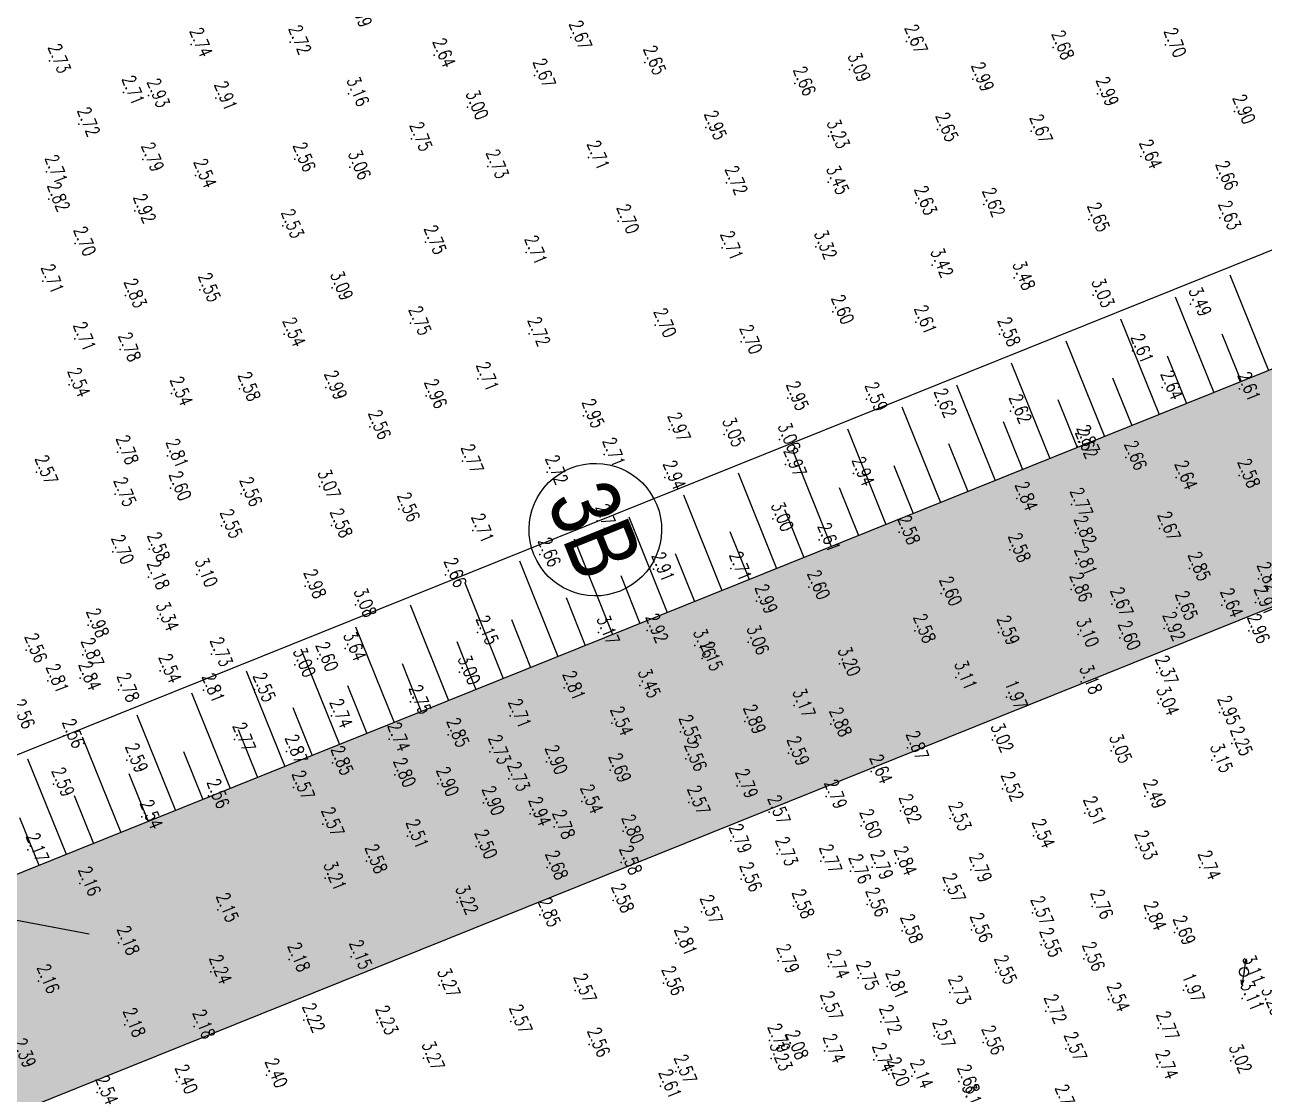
# Model space of a CAD drawing. Header units: millimetres. Extents: x 405522 to 410309, y 2303080 to 2310223.
# Drawn here: x 407136.6 to 407305, y 2306711.6 to 2306856.8 of the extents above; entities that cross this region are included whole.
import ezdxf
from ezdxf.enums import TextEntityAlignment as Align
from ezdxf.xclip import XClip

# ---------------------------------------------------------------- set-up
doc = ezdxf.new("R2010")
doc.units = ezdxf.units.MM
doc.header["$LTSCALE"] = 10
doc.header["$MEASUREMENT"] = 0
doc.header["$XCLIPFRAME"] = 0
doc.layers.get('0').update_dxf_attribs({"linetype": 'CONTINUOUS'})
for name, color, linetype in [('10', 3, 'CONTINUOUS'), ('caodo', 7, 'CONTINUOUS'), ('De', 5, 'CONTINUOUS'), ('DIM', 4, 'CONTINUOUS'), ('Hatch', 8, 'CONTINUOUS'), ('Line', 136, 'CONTINUOUS'), ('Other', 9, 'CONTINUOUS')]:
    doc.layers.add(name, color=color, linetype=linetype)
doc.styles.add('1', font='VHAVAN_2.TTF')
doc.styles.add('Dien', font='simplex.shx', dxfattribs={"width": 0.75})
doc.styles.add('txt', font='romans.shx', dxfattribs={"height": 0.2})
doc.dimstyles.new('D6.7', dxfattribs={"dimscale": 6.7, "dimtxt": 1.5, "dimasz": 2, "dimexe": 1.5, "dimexo": 0.5, "dimgap": 1, "dimtad": 1, "dimdec": 0, "dimdsep": 46, "dimtxsty": 'Dien', "dimcen": 1, "dimclrd": 256, "dimclre": 256, "dimclrt": 7, "dimaunit": 1, "dimadec": 3, "dimazin": 0, "dimtfac": 1, "dimtdec": 0, "dimtmove": 1, "dimatfit": 0, "dimfxl": 1, "dimtolj": 1, "dimtzin": 0, "dimlwe": -1, "dimarcsym": 0})

# ---------------------------------------------------------------- blocks, each defined once
blk = doc.blocks.new('kh_truc_thep')
at = {"color": 6}
blk.add_circle((0, -3), 3.000000000001425, dxfattribs=at)
at = {"color": 7, "style": '1', "width": 0.8}
blk.add_attdef('KH_TRUC', text='', height=3.000000000001425, dxfattribs=at).set_placement((0, -3), align=Align.MIDDLE)
blk = doc.blocks.new('20')
at = {"layer": 'caodo', "color": 8, "linetype": 'Continuous'}
for p in [(-448.3099999999977, -454.3599999998696, 0.4200000000000004), (-434.8899999999558, -454.0099999997765, 0.4000000000000004), (-396.7799999999697, -453.3799999998882, 0.3500000000000001), (-351.1999999999534, -453.9199999999255, 0.3500000000000001), (-316.0099999999511, -454.3999999999069, 0.3800000000000003), (-415.3099999999977, -455.7999999998137, 0.3200000000000003), (-331.25, -454.7299999999814, 0.3600000000000003), (-467.5499999999884, -456.5600000000559, 0.4100000000000001), (-386.6999999999534, -456.7999999998137, 0.3300000000000001), (-358.9199999999837, -457.75, 0.77), (-401.6999999999534, -458.5499999998137, 0.3500000000000001), (-342.1699999999837, -459.0400000000373, 0.6700000000000004), (-457.5199999999604, -460.8699999996461, 0.3900000000000001), (-426.9799999999814, -461.0400000000373, 0.8400000000000003), (-366.3499999999767, -459.6199999996461, 0.3400000000000003), (-325.2199999999721, -461.0400000000373, 0.6700000000000004), (-454.109999999986, -461.25, 0.6100000000000003), (-444.9599999999627, -461.6299999998882, 0.5900000000000003), (-410.7999999999884, -462.8500000000931, 0.6800000000000002), (-306.6499999999651, -463.4399999999441, 0.5800000000000001), (-463.5899999999674, -465.1499999999069, 0.4000000000000004), (-378.429999999993, -465.6199999996461, 0.6300000000000003), (-346.9799999999814, -465.8799999998882, 0.3300000000000001), (-334.2299999999814, -466.1299999998882, 0.3500000000000001), (-418.4199999999837, -467.1699999999255, 0.4300000000000002), (-361.7599999999511, -466.7999999998137, 0.9100000000000001), (-319.3299999999581, -469.5400000000373, 0.3200000000000003), (-454.8899999999558, -469.9399999999441, 0.4700000000000002), (-434.2699999999604, -469.929999999702, 0.2400000000000002), (-426.7699999999604, -471, 0.7400000000000002), (-408.0599999999977, -470.8899999996647, 0.4100000000000001), (-394.359999999986, -469.679999999702, 0.3900000000000001), (-467.9799999999814, -471.6199999996461, 0.3900000000000001), (-447.7599999999511, -472.1499999999069, 0.2200000000000002), (-308.9899999999907, -472.4399999999441, 0.3400000000000003), (-375.6199999999953, -473.1099999998696, 0.4000000000000004), (-361.8299999999581, -473.0600000000559, 1.13), (-467.6699999999837, -475.3500000000931, 0.5), (-349.8899999999558, -475.839999999851, 0.3100000000000001), (-340.6699999999837, -476.089999999851, 0.3000000000000003), (-455.9899999999907, -476.929999999702, 0.6000000000000001), (-308.609999999986, -477.8599999998696, 0.3100000000000001), (-435.8800000000047, -478.9899999997579, 0.2100000000000004), (-390.3299999999581, -478.339999999851, 0.3800000000000003), (-326.4099999999744, -478.1099999998696, 0.3300000000000001), (-464.0899999999674, -481.3699999996461, 0.3800000000000003), (-416.5, -481.179999999702, 0.4300000000000002), (-402.8299999999581, -482.5699999998324, 0.3900000000000001), (-376.2299999999814, -481.9699999997392, 0.3900000000000001), (-363.4899999999907, -481.839999999851, 1), (-347.679999999993, -484.2999999998137, 1.1), (-336.5499999999884, -486.0299999997951, 1.16), (-468.4899999999907, -486.4799999999814, 0.3900000000000001), (-447.1599999999744, -487.6499999999069, 0.2300000000000004), (-429.1999999999534, -487.4099999996834, 0.77), (-457.2399999999907, -488.429999999702, 0.5100000000000002), (-325.820000000007, -488.3899999996647, 0.7100000000000004), (-312.6199999999953, -489.589999999851, 1.17), (-361.1599999999744, -490.6399999996647, 0.2800000000000002), (-418.5599999999977, -492.1699999999255, 0.4300000000000002), (-385.289999999979, -492.4399999999441, 0.3800000000000003), (-349.9199999999837, -492.0299999997951, 0.29), (-464.1300000000047, -494.3100000000559, 0.3900000000000001), (-435.679999999993, -493.6999999997206, 0.2200000000000002), (-402.4199999999837, -493.6499999999069, 0.4000000000000004), (-373.6199999999953, -494.6999999997206, 0.3800000000000003), (-338.5599999999977, -493.6699999999255, 0.2600000000000002), (-457.9899999999907, -495.7399999997579, 0.4600000000000004), (-320.4899999999907, -495.9399999999441, 0.29), (-409.3999999999651, -499.75, 0.3900000000000001), (-464.8999999999651, -500.5400000000373, 0.2200000000000002), (-441.7599999999511, -501.1000000000931, 0.2600000000000002), (-430.0199999999604, -500.9099999996834, 0.6700000000000004), (-316.4400000000023, -500.929999999702, 0.3200000000000003), (-305.9699999999721, -501.1099999998696, 0.29), (-450.9899999999907, -501.75, 0.2200000000000002), (-416.429999999993, -502.0699999998324, 0.6400000000000001), (-367.2999999999884, -502.3699999996461, 0.6300000000000003), (-356.609999999986, -502.4899999997579, 0.27), (-395.0499999999884, -504.7599999997765, 0.6300000000000003), (-347.2299999999814, -503.339999999851, 0.3000000000000003), (-337.039999999979, -504.1399999996647, 0.3000000000000003), (-424.0599999999977, -506.2799999997951, 0.2400000000000002), (-383.3899999999558, -506.6099999998696, 0.6500000000000004), (-375.9599999999627, -507.2999999998137, 0.7300000000000004), (-368.4199999999837, -508, 0.7400000000000002), (-327.8399999999674, -508.2900000000373, 0.5500000000000003), (-458.320000000007, -509.7099999999627, 0.4600000000000004), (-392.2399999999907, -510.0299999997951, 0.3900000000000001), (-328.0199999999604, -508.8999999999069, 0.3000000000000003), (-451.5499999999884, -510.179999999702, 0.4900000000000002), (-411.4799999999814, -510.9199999999255, 0.4500000000000002), (-367.6300000000047, -511.3599999998696, 0.6500000000000004), (-321.3699999999953, -510.4499999997206, 0.3400000000000003), (-469.320000000007, -512.4199999999255, 0.25), (-400, -512.4099999996834, 0.4000000000000004), (-384.0199999999604, -513.1299999998882, 0.6200000000000001), (-358.3800000000047, -512.6199999996461, 0.6200000000000001), (-314.539999999979, -513.1499999999069, 0.3200000000000003), (-305.9799999999814, -512.8899999996647, 0.2600000000000002), (-451.1399999999558, -514.589999999851, 0.2800000000000002), (-430.9199999999837, -514.3500000000931, 0.7500000000000004), (-458.6399999999558, -515.4199999999255, 0.4300000000000002), (-441.5299999999697, -515.3799999998882, 0.2400000000000002), (-336.2099999999627, -516.0099999997765, 0.52), (-420.109999999986, -517.4599999999627, 0.2400000000000002), (-328.75, -516.8300000000745, 0.4500000000000002), (-444.1999999999534, -519.7299999999814, 0.2300000000000004), (-429.2599999999511, -519.6399999996647, 0.2600000000000002), (-393.1699999999837, -519.0400000000373, 0.4000000000000004), (-369.3399999999674, -518.7599999997765, 0.6800000000000002), (-316.8299999999581, -520.0800000000745, 0.3500000000000001), (-410.070000000007, -520.3300000000745, 0.3900000000000001), (-363.0299999999697, -521.589999999851, 0.29), (-352.1699999999837, -520.5800000000745, 0.2600000000000002), (-328.2199999999721, -520.6399999996647, 0.5), (-458.9499999999534, -523.2299999999814, 0.3800000000000003), (-454.0499999999884, -522.8699999996461, 0.2600000000000002), (-337.1499999999651, -522.9799999999814, 0.2600000000000002), (-400.9899999999907, -523.589999999851, 0.3400000000000003), (-328.1499999999651, -524.7999999998137, 0.4900000000000002), (-454.109999999986, -526.679999999702, -0.1399999999999997), (-447.5799999999581, -526.3300000000745, 0.7800000000000002), (-413.7699999999604, -526.3599999998696, 0.3400000000000003), (-385.5499999999884, -525.589999999851, 0.5900000000000003), (-375.039999999979, -525.5099999997765, 0.3900000000000001), (-312.7199999999721, -525.5200000000186, 0.5300000000000002), (-432.8299999999581, -527.8899999996647, 0.6600000000000001), (-364.4199999999837, -528.0200000000186, 0.2800000000000002), (-328.7999999999884, -528.339999999851, 0.54), (-303.359999999986, -526.9099999996834, 0.5), (-371.5499999999884, -529.9499999997206, 0.6700000000000004), (-346.4799999999814, -528.8799999998882, 0.2800000000000002), (-303.7599999999511, -530.1299999998882, 0.5900000000000003), (-426.0099999999511, -530.4399999999441, 0.7600000000000002), (-323.2699999999604, -530.3500000000931, 0.3500000000000001), (-314.4599999999627, -530.8500000000931, 0.3300000000000001), (-308.3399999999674, -530.4699999997392, 0.3200000000000003), (-462.3299999999581, -533.2099999999627, 0.6600000000000001), (-452.8699999999953, -532.3100000000559, 1.02), (-409.429999999993, -534.1899999999441, -0.1699999999999999), (-393.0299999999697, -534.179999999702, 0.8500000000000001), (-386.3800000000047, -533.9199999999255, 0.6000000000000001), (-350.0299999999697, -533.9499999997206, 0.2600000000000002), (-338.6699999999837, -534.1999999997206, 0.27), (-327.8800000000047, -534.4799999999814, 0.7800000000000002), (-322.2199999999721, -534.8999999999069, 0.2800000000000002), (-316.1699999999837, -533.6699999999255, 0.6000000000000001), (-304.679999999993, -533.9699999997392, 0.6400000000000001), (-470.7199999999721, -536.6000000000931, 0.2400000000000002), (-427.429999999993, -536.3799999998882, 1.32), (-379.9099999999744, -535.9699999997392, 0.8400000000000003), (-372.6599999999744, -535.5, 0.7400000000000002), (-463.0599999999977, -537.2199999997392, 0.5500000000000003), (-445.5599999999977, -537.1399999996647, 0.4100000000000001), (-434.25, -538.5699999998324, 0.6800000000000002), (-431.1900000000023, -537.7799999997951, 0.2800000000000002), (-378.9400000000023, -537.7299999999814, -0.1699999999999999), (-360.2599999999511, -538.429999999702, 0.8800000000000003), (-452.5299999999697, -539.3899999996647, 0.2200000000000002), (-411.8800000000047, -539.589999999851, 0.6800000000000002), (-344.4599999999627, -540.2999999998137, 0.79), (-317.1599999999744, -539.6099999998696, 0.05000000000000027), (-467.8099999999977, -540.7399999997579, 0.4900000000000002), (-463.4099999999744, -540.3999999999069, 0.52), (-458.1999999999534, -541.9599999999627, 0.4600000000000004), (-439.7099999999627, -541.9499999997206, 0.2300000000000004), (-397.6599999999744, -541.7099999999627, 0.4900000000000002), (-387.4099999999744, -541.3999999999069, 1.13), (-327.4400000000023, -540.8799999998882, 0.8600000000000003), (-446.6399999999558, -542.0299999997951, 0.4900000000000002), (-418.539999999979, -543.6099999998696, 0.4300000000000002), (-337.609999999986, -542.9599999999627, -0.3499999999999999), (-366.429999999993, -544.1000000000931, 0.8500000000000001), (-317, -543.7999999998137, 0.7200000000000002), (-308.6900000000023, -545.0699999998324, 0.6300000000000003), (-429.289999999979, -545.5, 0.4200000000000004), (-405.0199999999604, -545.5, 0.3900000000000001), (-391.179999999993, -546.5200000000186, 0.2200000000000002), (-373.1300000000047, -546.2799999997951, 0.5700000000000003), (-361.4400000000023, -546.6599999996834, 0.56), (-465.6199999999953, -548.2099999999627, 0.2400000000000002), (-442.4599999999627, -548.7099999999627, 0.4500000000000002), (-421.4400000000023, -548.6899999999441, 0.4200000000000004), (-413.4099999999744, -548.1000000000931, 0.5300000000000002), (-381.8800000000047, -547.679999999702, 0.2300000000000004), (-435.3699999999953, -550.3599999998696, 0.5500000000000003), (-407.7599999999511, -550.4099999996834, 0.4100000000000001), (-351.0299999999697, -549.8500000000931, 0.5500000000000003), (-339.5099999999511, -548.7900000000373, 0.7000000000000002), (-323.3999999999651, -550.2599999997765, 0.7300000000000004), (-307, -549.2599999997765, -0.06999999999999984), (-457.0499999999884, -551.5400000000373, 0.27), (-429.1399999999558, -551.8999999999069, 0.5300000000000002), (-400.0599999999977, -551.7700000000186, 0.5800000000000001), (-381.1399999999558, -551.3300000000745, 0.2400000000000002), (-367.2099999999627, -550.589999999851, 0.27), (-309.6999999999534, -551.5400000000373, 0.8300000000000001), (-420.6599999999744, -553.5099999997765, 0.4800000000000004), (-391.4199999999837, -552.8799999998882, 0.3700000000000001), (-355.9599999999627, -553.0699999998324, 0.3200000000000003), (-467.039999999979, -554.8100000000559, 0.27), (-434.429999999993, -555.2399999997579, 0.25), (-414.8099999999977, -554.7399999997579, 0.5800000000000001), (-405.1699999999837, -554.0600000000559, 0.4100000000000001), (-374.1900000000023, -555.0099999997765, 0.4700000000000002), (-338.1300000000047, -555.4099999996834, 0.2000000000000002), (-445.9799999999814, -556.3699999996461, 0.2400000000000002), (-395.25, -557.1199999996461, 0.2200000000000002), (-362.0999999999767, -556.4599999999627, 0.4700000000000002), (-318.7999999999884, -556.4199999999255, 0.1700000000000004), (-408.6199999999953, -557.339999999851, 0.5800000000000001), (-402.289999999979, -558.8199999998324, 0.6200000000000001), (-380.7199999999721, -557.2700000000186, 0.25), (-369.820000000007, -558.5699999998324, 0.25), (-352, -558.429999999702, 0.5), (-326.9499999999534, -558.7199999997392, 0.1900000000000004), (-455.0499999999884, -559.2199999997392, 0.2200000000000002), (-430.429999999993, -560.2099999999627, 0.25), (-357.3299999999581, -560.4599999999627, 0.2800000000000002), (-345.2399999999907, -559.4699999997392, 0.2100000000000004), (-418.9499999999534, -561.839999999851, 0.1900000000000004), (-399.039999999979, -560.5699999998324, 0.4600000000000004), (-389.6599999999744, -561.1899999999441, 0.4800000000000004), (-333.9099999999744, -561.7999999998137, 0.2200000000000002), (-470.5299999999697, -563.7199999997392, -0.1499999999999999), (-409.5999999999767, -563.2399999997579, 0.1800000000000002), (-375.0499999999884, -562.4899999997579, 0.4700000000000002), (-319.9699999999721, -563.3899999996647, 0.2100000000000004), (-424.5199999999604, -565.2399999997579, 0.2600000000000002), (-389.9400000000023, -565.4199999999255, 0.2600000000000002), (-368.7599999999511, -564.2399999997579, 0.4100000000000001), (-362.8099999999977, -565.2599999997765, 0.4500000000000002), (-352.6499999999651, -565.5, 0.52), (-399.9899999999907, -566.1000000000931, 0.3600000000000003), (-358.7999999999884, -566.6000000000931, 0.4400000000000004), (-355.8299999999581, -566.0600000000559, 0.4700000000000002), (-342.4400000000023, -566.4399999999441, 0.4700000000000002), (-311.359999999986, -566.1000000000931, 0.4200000000000004), (-463.4400000000023, -568.2700000000186, -0.1599999999999997), (-430.1199999999953, -567.5600000000559, 0.8900000000000001), (-373.6300000000047, -567.6899999999441, 0.2400000000000002), (-391.0299999999697, -570.5699999998324, 0.2600000000000002), (-346.039999999979, -569.179999999702, 0.25), (-444.7099999999627, -571.8500000000931, -0.1699999999999999), (-412.1900000000023, -570.7999999998137, 0.9000000000000004), (-379.0099999999511, -572.1299999998882, 0.25), (-366.5299999999697, -571.3500000000931, 0.2600000000000002), (-356.5199999999604, -571.1099999998696, 0.2400000000000002), (-334.0799999999581, -572.2799999997951, 0.25), (-325.9599999999627, -571.4099999996834, 0.4400000000000004), (-400.9899999999907, -572.5099999997765, 0.5300000000000002), (-318.7199999999721, -572.9799999999814, 0.52), (-351.7799999999697, -574.7199999997392, 0.2600000000000002), (-342.3399999999674, -574.5699999998324, 0.2400000000000002), (-314.7699999999604, -574.9399999999441, 0.3700000000000001), (-458.179999999993, -576.3199999998324, -0.1399999999999997), (-382.4899999999907, -576.3899999996647, 0.4900000000000002), (-332.8899999999558, -576.6000000000931, 0.2300000000000004), (-435, -578.589999999851, -0.1399999999999997), (-426.6199999999953, -578.25, -0.1699999999999999), (-368.5899999999674, -578.7999999998137, 0.4700000000000002), (-327.0899999999674, -578.4899999997579, 0.2400000000000002), (-445.6599999999744, -580.2700000000186, -0.07999999999999963), (-361.7799999999697, -579.5299999997951, 0.4200000000000004), (-339.0299999999697, -580.2999999998137, 0.2300000000000004), (-305.3399999999674, -580.2999999998137, 0.79), (-469.0599999999977, -581.5200000000186, -0.1599999999999997), (-414.6599999999744, -582.0600000000559, 0.9500000000000002), (-384.1999999999534, -581.7900000000373, 0.2400000000000002), (-357.7599999999511, -581.1000000000931, 0.4300000000000002), (-353.789999999979, -582.2799999997951, 0.4900000000000002), (-396.1599999999744, -582.7999999998137, 0.25), (-345.2799999999697, -583.0600000000559, 0.4100000000000001), (-323.7299999999814, -584.0299999997951, 0.2200000000000002), (-313.5499999999884, -582.7399999997579, -0.3499999999999999), (-305.5799999999581, -583.8799999998882, 0.79), (-362.679999999993, -585.1999999997206, 0.25), (-332.2699999999604, -585.6199999996461, 0.4000000000000004), (-302.75, -584.5600000000559, 0.9100000000000001), (-457.359999999986, -587.4599999999627, -0.1399999999999997), (-433.0099999999511, -586.8199999998324, -0.09999999999999964), (-423.070000000007, -587.1499999999069, -0.08999999999999986), (-404.8999999999651, -587.0099999997765, 0.25), (-354.6599999999744, -587.0600000000559, 0.4000000000000004), (-447.9099999999744, -587.6899999999441, -0.1399999999999997), (-347.4199999999837, -588.9799999999814, 0.25), (-317.0099999999511, -587.929999999702, 0.4500000000000002), (-394.289999999979, -590.1399999996647, 0.2400000000000002), (-369.7999999999884, -589.589999999851, 0.4700000000000002), (-367.3499999999767, -590.5099999997765, -0.2399999999999998), (-340.75, -589.8500000000931, 0.2400000000000002), (-329.5599999999977, -590.7199999997392, 0.25), (-416.7799999999697, -591.9899999997579, 0.9500000000000002), (-369.539999999979, -592.0499999998137, 0.9100000000000001), (-362.320000000007, -590.9799999999814, 0.4200000000000004), (-355.6199999999953, -592.2299999999814, 0.4200000000000004), (-307.1399999999558, -592.3599999998696, 0.7000000000000002), (-382.5199999999604, -593.7900000000373, 0.25), (-353.5799999999581, -594.1599999996834, -0.1199999999999997), (-317.1399999999558, -593.1599999996834, 0.4200000000000004), (-450.2999999999884, -595.1499999999069, 0.08000000000000007), (-438.0899999999674, -594.3100000000559, 0.08000000000000007), (-384.5999999999767, -595.7900000000373, 0.29), (-350.4400000000023, -594.4199999999255, -0.1799999999999997), (-344.0499999999884, -595.1699999999255, 0.3600000000000003), (-461.0999999999767, -596.6499999999069, 0.2200000000000002)]:
    blk.add_point(p, dxfattribs=at)
at = {"layer": 'caodo', "color": 8, "linetype": 'Continuous', "style": 'txt', "width": 0.75}
for s, p in [('2.99', (-426.1199999999953, -450.3199999998324, 0.6700000000000004)), ('2.74', (-447.8099999999977, -454.3599999998696, 0.4200000000000004)), ('2.72', (-434.3899999999558, -454.0099999997765, 0.4000000000000004)), ('2.67', (-396.2799999999697, -453.3799999998882, 0.3500000000000001)), ('2.67', (-350.6999999999534, -453.9199999999255, 0.3500000000000001)), ('2.68', (-330.75, -454.7299999999814, 0.3600000000000003)), ('2.70', (-315.5099999999511, -454.3999999999069, 0.3800000000000003)), ('2.73', (-467.0499999999884, -456.5600000000559, 0.4100000000000001)), ('2.64', (-414.8099999999977, -455.7999999998137, 0.3200000000000003)), ('2.65', (-386.1999999999534, -456.7999999998137, 0.3300000000000001)), ('3.09', (-358.4199999999837, -457.75, 0.77)), ('2.67', (-401.1999999999534, -458.5499999998137, 0.3500000000000001)), ('2.66', (-365.8499999999767, -459.6199999996461, 0.3400000000000003)), ('2.99', (-341.6699999999837, -459.0400000000373, 0.6700000000000004)), ('2.71', (-457.0199999999604, -460.8699999996461, 0.3900000000000001)), ('2.93', (-453.609999999986, -461.25, 0.6100000000000003)), ('2.91', (-444.4599999999627, -461.6299999998882, 0.5900000000000003)), ('3.16', (-426.4799999999814, -461.0400000000373, 0.8400000000000003)), ('2.99', (-324.7199999999721, -461.0400000000373, 0.6700000000000004)), ('3.00', (-410.2999999999884, -462.8500000000931, 0.6800000000000002)), ('2.90', (-306.1499999999651, -463.4399999999441, 0.5800000000000001)), ('2.72', (-463.0899999999674, -465.1499999999069, 0.4000000000000004)), ('2.95', (-377.929999999993, -465.6199999996461, 0.6300000000000003)), ('3.23', (-361.2599999999511, -466.7999999998137, 0.9100000000000001)), ('2.65', (-346.4799999999814, -465.8799999998882, 0.3300000000000001)), ('2.67', (-333.7299999999814, -466.1299999998882, 0.3500000000000001)), ('2.75', (-417.9199999999837, -467.1699999999255, 0.4300000000000002)), ('2.79', (-454.3899999999558, -469.9399999999441, 0.4700000000000002)), ('2.56', (-433.7699999999604, -469.929999999702, 0.2400000000000002)), ('2.71', (-393.859999999986, -469.679999999702, 0.3900000000000001)), ('2.64', (-318.8299999999581, -469.5400000000373, 0.3200000000000003)), ('2.71', (-467.4799999999814, -471.6199999996461, 0.3900000000000001)), ('3.06', (-426.2689999999711, -471, 0.7400000000000002)), ('2.73', (-407.5599999999977, -470.8899999996647, 0.4100000000000001)), ('2.54', (-447.2599999999511, -472.1499999999069, 0.2200000000000002)), ('2.72', (-375.1199999999953, -473.1099999998696, 0.4000000000000004)), ('3.45', (-361.3299999999581, -473.0600000000559, 1.13)), ('2.66', (-308.4899999999907, -472.4399999999441, 0.3400000000000003)), ('2.82', (-467.1699999999837, -475.3500000000931, 0.5)), ('2.63', (-349.3889999999665, -475.839999999851, 0.3100000000000001)), ('2.62', (-340.1699999999837, -476.089999999851, 0.3000000000000003)), ('2.92', (-455.4899999999907, -476.929999999702, 0.6000000000000001)), ('2.70', (-389.8299999999581, -478.339999999851, 0.3800000000000003)), ('2.65', (-325.9099999999744, -478.1099999998696, 0.3300000000000001)), ('2.63', (-308.1089999999967, -477.8599999998696, 0.3100000000000001)), ('2.53', (-435.3800000000047, -478.9899999997579, 0.2100000000000004)), ('2.70', (-463.5899999999674, -481.3699999996461, 0.3800000000000003)), ('2.75', (-416, -481.179999999702, 0.4300000000000002)), ('3.32', (-362.9899999999907, -481.839999999851, 1)), ('2.71', (-402.3299999999581, -482.5699999998324, 0.3900000000000001)), ('2.71', (-375.7299999999814, -481.9699999997392, 0.3900000000000001)), ('3.42', (-347.179999999993, -484.2999999998137, 1.1)), ('2.71', (-467.9899999999907, -486.4799999999814, 0.3900000000000001)), ('3.48', (-336.0499999999884, -486.0299999997951, 1.16)), ('2.83', (-456.7399999999907, -488.429999999702, 0.5100000000000002)), ('2.55', (-446.6599999999744, -487.6499999999069, 0.2300000000000004)), ('3.09', (-428.6999999999534, -487.4099999996834, 0.77)), ('3.03', (-325.320000000007, -488.3899999996647, 0.7100000000000004)), ('3.49', (-312.1199999999953, -489.589999999851, 1.17)), ('2.60', (-360.6599999999744, -490.6399999996647, 0.2800000000000002)), ('2.61', (-349.4199999999837, -492.0299999997951, 0.29)), ('2.54', (-435.179999999993, -493.6999999997206, 0.2200000000000002)), ('2.75', (-418.0599999999977, -492.1699999999255, 0.4300000000000002)), ('2.72', (-401.9199999999837, -493.6499999999069, 0.4000000000000004)), ('2.70', (-384.789999999979, -492.4399999999441, 0.3800000000000003)), ('2.58', (-338.0599999999977, -493.6699999999255, 0.2600000000000002)), ('2.71', (-463.6300000000047, -494.3100000000559, 0.3900000000000001)), ('2.70', (-373.1199999999953, -494.6999999997206, 0.3800000000000003)), ('2.78', (-457.4899999999907, -495.7399999997579, 0.4600000000000004)), ('2.61', (-319.9899999999907, -495.9399999999441, 0.29)), ('2.71', (-408.8999999999651, -499.75, 0.3900000000000001)), ('2.54', (-464.3999999999651, -500.5400000000373, 0.2200000000000002)), ('2.54', (-450.4899999999907, -501.75, 0.2200000000000002)), ('2.58', (-441.2599999999511, -501.1000000000931, 0.2600000000000002)), ('2.99', (-429.5199999999604, -500.9099999996834, 0.6700000000000004)), ('2.96', (-415.929999999993, -502.0699999998324, 0.6400000000000001)), ('2.64', (-315.9400000000023, -500.929999999702, 0.3200000000000003)), ('2.61', (-305.4699999999721, -501.1099999998696, 0.29)), ('2.95', (-366.7999999999884, -502.3699999996461, 0.6300000000000003)), ('2.59', (-356.109999999986, -502.4899999997579, 0.27)), ('2.62', (-346.7299999999814, -503.339999999851, 0.3000000000000003)), ('2.95', (-394.5499999999884, -504.7599999997765, 0.6300000000000003)), ('2.62', (-336.539999999979, -504.1399999996647, 0.3000000000000003)), ('2.56', (-423.5599999999977, -506.2799999997951, 0.2400000000000002)), ('2.97', (-382.8899999999558, -506.6099999998696, 0.6500000000000004)), ('3.05', (-375.4599999999627, -507.2999999998137, 0.7300000000000004)), ('3.06', (-367.9189999999944, -508, 0.7400000000000002)), ('2.87', (-327.3399999999674, -508.2900000000373, 0.5500000000000003)), ('2.78', (-457.820000000007, -509.7099999999627, 0.4600000000000004)), ('2.81', (-451.0499999999884, -510.179999999702, 0.4900000000000002)), ('2.71', (-391.7399999999907, -510.0299999997951, 0.3900000000000001)), ('2.62', (-327.5199999999604, -508.8999999999069, 0.3000000000000003)), ('2.66', (-320.8699999999953, -510.4499999997206, 0.3400000000000003)), ('2.77', (-410.9799999999814, -510.9199999999255, 0.4500000000000002)), ('2.97', (-367.1300000000047, -511.3599999998696, 0.6500000000000004)), ('2.57', (-468.820000000007, -512.4199999999255, 0.25)), ('2.72', (-399.5, -512.4099999996834, 0.4000000000000004)), ('2.94', (-383.5199999999604, -513.1299999998882, 0.6200000000000001)), ('2.94', (-357.8800000000047, -512.6199999996461, 0.6200000000000001)), ('2.64', (-314.039999999979, -513.1499999999069, 0.3200000000000003)), ('2.58', (-305.4799999999814, -512.8899999996647, 0.2600000000000002)), ('2.75', (-458.1399999999558, -515.4199999999255, 0.4300000000000002)), ('2.60', (-450.6399999999558, -514.589999999851, 0.2800000000000002)), ('2.56', (-441.0299999999697, -515.3799999998882, 0.2400000000000002)), ('3.07', (-430.4199999999837, -514.3500000000931, 0.7500000000000004)), ('2.84', (-335.7099999999627, -516.0099999997765, 0.52)), ('2.77', (-328.25, -516.8300000000745, 0.4500000000000002)), ('2.56', (-419.609999999986, -517.4599999999627, 0.2400000000000002)), ('3.00', (-368.8399999999674, -518.7599999997765, 0.6800000000000002)), ('2.55', (-443.6999999999534, -519.7299999999814, 0.2300000000000004)), ('2.58', (-428.7599999999511, -519.6399999996647, 0.2600000000000002)), ('2.71', (-409.570000000007, -520.3300000000745, 0.3900000000000001)), ('2.72', (-392.6699999999837, -519.0400000000373, 0.4000000000000004)), ('2.58', (-351.6699999999837, -520.5800000000745, 0.2600000000000002)), ('2.82', (-327.7199999999721, -520.6399999996647, 0.5)), ('2.67', (-316.3299999999581, -520.0800000000745, 0.3500000000000001)), ('2.61', (-362.5299999999697, -521.589999999851, 0.29)), ('2.70', (-458.4499999999534, -523.2299999999814, 0.3800000000000003)), ('2.58', (-453.5499999999884, -522.8699999996461, 0.2600000000000002)), ('2.66', (-400.4899999999907, -523.589999999851, 0.3400000000000003)), ('2.58', (-336.6499999999651, -522.9799999999814, 0.2600000000000002)), ('2.91', (-385.0499999999884, -525.589999999851, 0.5900000000000003)), ('2.71', (-374.539999999979, -525.5099999997765, 0.3900000000000001)), ('2.81', (-327.6499999999651, -524.7999999998137, 0.4900000000000002)), ('2.85', (-312.2199999999721, -525.5200000000186, 0.5300000000000002)), ('2.18', (-453.609999999986, -526.679999999702, -0.1399999999999997)), ('3.10', (-447.0799999999581, -526.3300000000745, 0.7800000000000002)), ('2.66', (-413.2699999999604, -526.3599999998696, 0.3400000000000003)), ('2.82', (-302.859999999986, -526.9099999996834, 0.5)), ('2.98', (-432.3299999999581, -527.8899999996647, 0.6600000000000001)), ('2.60', (-363.9199999999837, -528.0200000000186, 0.2800000000000002)), ('2.60', (-345.9799999999814, -528.8799999998882, 0.2800000000000002)), ('2.86', (-328.2999999999884, -528.339999999851, 0.54)), ('3.08', (-425.5099999999511, -530.4399999999441, 0.7600000000000002)), ('2.99', (-371.0499999999884, -529.9499999997206, 0.6700000000000004)), ('2.67', (-322.7699999999604, -530.3500000000931, 0.3500000000000001)), ('2.64', (-307.8399999999674, -530.4699999997392, 0.3200000000000003)), ('2.91', (-303.2599999999511, -530.1299999998882, 0.5900000000000003)), ('3.34', (-452.3699999999953, -532.3100000000559, 1.02)), ('2.65', (-313.9599999999627, -530.8500000000931, 0.3300000000000001)), ('2.98', (-461.8299999999581, -533.2099999999627, 0.6600000000000001)), ('3.17', (-392.5299999999697, -534.179999999702, 0.8500000000000001)), ('2.92', (-385.8800000000047, -533.9199999999255, 0.6000000000000001)), ('2.58', (-349.5299999999697, -533.9499999997206, 0.2600000000000002)), ('2.92', (-315.6699999999837, -533.6699999999255, 0.6000000000000001)), ('2.96', (-304.179999999993, -533.9699999997392, 0.6400000000000001)), ('2.15', (-408.929999999993, -534.1899999999441, -0.1699999999999999)), ('3.06', (-372.1589999999851, -535.5, 0.7400000000000002)), ('2.59', (-338.1699999999837, -534.1999999997206, 0.27)), ('3.10', (-327.3800000000047, -534.4799999999814, 0.7800000000000002)), ('2.60', (-321.7199999999721, -534.8999999999069, 0.2800000000000002)), ('2.56', (-470.2199999999721, -536.6000000000931, 0.2400000000000002)), ('2.87', (-462.5599999999977, -537.2199999997392, 0.5500000000000003)), ('2.73', (-445.0599999999977, -537.1399999996647, 0.4100000000000001)), ('3.64', (-426.9290000000037, -536.3799999998882, 1.32)), ('3.16', (-379.4099999999744, -535.9699999997392, 0.8400000000000003)), ('3.00', (-433.75, -538.5699999998324, 0.6800000000000002)), ('2.60', (-430.6900000000023, -537.7799999997951, 0.2800000000000002)), ('2.15', (-378.4400000000023, -537.7299999999814, -0.1699999999999999)), ('3.20', (-359.7599999999511, -538.429999999702, 0.8800000000000003)), ('2.81', (-467.3099999999977, -540.7399999997579, 0.4900000000000002)), ('2.84', (-462.9099999999744, -540.3999999999069, 0.52)), ('2.54', (-452.0299999999697, -539.3899999996647, 0.2200000000000002)), ('3.00', (-411.3800000000047, -539.589999999851, 0.6800000000000002)), ('3.11', (-343.9599999999627, -540.2999999998137, 0.79)), ('3.18', (-326.9400000000023, -540.8799999998882, 0.8600000000000003)), ('2.37', (-316.6599999999744, -539.6099999998696, 0.05000000000000027)), ('2.78', (-457.6999999999534, -541.9599999999627, 0.4600000000000004)), ('2.81', (-446.1399999999558, -542.0299999997951, 0.4900000000000002)), ('2.55', (-439.2099999999627, -541.9499999997206, 0.2300000000000004)), ('2.81', (-397.1599999999744, -541.7099999999627, 0.4900000000000002)), ('3.45', (-386.9099999999744, -541.3999999999069, 1.13)), ('2.75', (-418.039999999979, -543.6099999998696, 0.4300000000000002)), ('3.17', (-365.929999999993, -544.1000000000931, 0.8500000000000001)), ('1.97', (-337.109999999986, -542.9599999999627, -0.3499999999999999)), ('3.04', (-316.5, -543.7999999998137, 0.7200000000000002)), ('2.56', (-471.9099999999744, -545.5499999998137, 0.2400000000000002)), ('2.74', (-428.789999999979, -545.5, 0.4200000000000004)), ('2.71', (-404.5199999999604, -545.5, 0.3900000000000001)), ('2.95', (-308.1900000000023, -545.0699999998324, 0.6300000000000003)), ('2.54', (-390.679999999993, -546.5200000000186, 0.2200000000000002)), ('2.89', (-372.6300000000047, -546.2799999997951, 0.5700000000000003)), ('2.88', (-360.9400000000023, -546.6599999996834, 0.56)), ('2.56', (-465.1199999999953, -548.2099999999627, 0.2400000000000002)), ('2.77', (-441.9599999999627, -548.7099999999627, 0.4500000000000002)), ('2.74', (-420.9400000000023, -548.6899999999441, 0.4200000000000004)), ('2.85', (-412.9099999999744, -548.1000000000931, 0.5300000000000002)), ('2.55', (-381.3800000000047, -547.679999999702, 0.2300000000000004)), ('3.02', (-339.0099999999511, -548.7900000000373, 0.7000000000000002)), ('2.25', (-306.5, -549.2599999997765, -0.06999999999999984)), ('2.87', (-434.8699999999953, -550.3599999998696, 0.5500000000000003)), ('2.73', (-407.2599999999511, -550.4099999996834, 0.4100000000000001)), ('2.59', (-366.7099999999627, -550.589999999851, 0.27)), ('2.87', (-350.5299999999697, -549.8500000000931, 0.5500000000000003)), ('3.05', (-322.8999999999651, -550.2599999997765, 0.7300000000000004)), ('2.59', (-456.5499999999884, -551.5400000000373, 0.27)), ('2.85', (-428.6399999999558, -551.8999999999069, 0.5300000000000002)), ('2.90', (-399.5599999999977, -551.7700000000186, 0.5800000000000001)), ('2.56', (-380.6399999999558, -551.3300000000745, 0.2400000000000002)), ('3.15', (-309.1999999999534, -551.5400000000373, 0.8300000000000001)), ('2.80', (-420.1599999999744, -553.5099999997765, 0.4800000000000004)), ('2.73', (-404.6699999999837, -554.0600000000559, 0.4100000000000001)), ('2.69', (-390.9199999999837, -552.8799999998882, 0.3700000000000001)), ('2.64', (-355.4599999999627, -553.0699999998324, 0.3200000000000003)), ('2.59', (-466.539999999979, -554.8100000000559, 0.27)), ('2.57', (-433.929999999993, -555.2399999997579, 0.25)), ('2.90', (-414.3099999999977, -554.7399999997579, 0.5800000000000001)), ('2.79', (-373.6900000000023, -555.0099999997765, 0.4700000000000002)), ('2.52', (-337.6300000000047, -555.4099999996834, 0.2000000000000002)), ('2.56', (-445.4799999999814, -556.3699999996461, 0.2400000000000002)), ('2.90', (-408.1199999999953, -557.339999999851, 0.5800000000000001)), ('2.54', (-394.75, -557.1199999996461, 0.2200000000000002)), ('2.57', (-380.2199999999721, -557.2700000000186, 0.25)), ('2.79', (-361.5999999999767, -556.4599999999627, 0.4700000000000002)), ('2.49', (-318.2999999999884, -556.4199999999255, 0.1700000000000004)), ('2.54', (-454.5499999999884, -559.2199999997392, 0.2200000000000002)), ('2.94', (-401.789999999979, -558.8199999998324, 0.6200000000000001)), ('2.57', (-369.320000000007, -558.5699999998324, 0.25)), ('2.82', (-351.5, -558.429999999702, 0.5)), ('2.51', (-326.4499999999534, -558.7199999997392, 0.1900000000000004)), ('2.57', (-429.929999999993, -560.2099999999627, 0.25)), ('2.78', (-398.539999999979, -560.5699999998324, 0.4600000000000004)), ('2.60', (-356.8299999999581, -560.4599999999627, 0.2800000000000002)), ('2.53', (-344.7399999999907, -559.4699999997392, 0.2100000000000004)), ('2.51', (-418.4499999999534, -561.839999999851, 0.1900000000000004)), ('2.80', (-389.1599999999744, -561.1899999999441, 0.4800000000000004)), ('2.79', (-374.5499999999884, -562.4899999997579, 0.4700000000000002)), ('2.54', (-333.4099999999744, -561.7999999998137, 0.2200000000000002)), ('2.17', (-470.0299999999697, -563.7199999997392, -0.1499999999999999)), ('2.50', (-409.0999999999767, -563.2399999997579, 0.1800000000000002)), ('2.73', (-368.2599999999511, -564.2399999997579, 0.4100000000000001)), ('2.53', (-319.4699999999721, -563.3899999996647, 0.2100000000000004)), ('2.58', (-424.0199999999604, -565.2399999997579, 0.2600000000000002)), ('2.68', (-399.4899999999907, -566.1000000000931, 0.3600000000000003)), ('2.58', (-389.4400000000023, -565.4199999999255, 0.2600000000000002)), ('2.77', (-362.3099999999977, -565.2599999997765, 0.4500000000000002)), ('2.79', (-355.3299999999581, -566.0600000000559, 0.4700000000000002)), ('2.84', (-352.1499999999651, -565.5, 0.52)), ('2.74', (-310.859999999986, -566.1000000000931, 0.4200000000000004)), ('3.21', (-429.6199999999953, -567.5600000000559, 0.8900000000000001)), ('2.56', (-373.1300000000047, -567.6899999999441, 0.2400000000000002)), ('2.76', (-358.2999999999884, -566.6000000000931, 0.4400000000000004)), ('2.79', (-341.9400000000023, -566.4399999999441, 0.4700000000000002)), ('2.16', (-462.9400000000023, -568.2700000000186, -0.1599999999999997)), ('2.57', (-345.539999999979, -569.179999999702, 0.25)), ('3.22', (-411.6900000000023, -570.7999999998137, 0.9000000000000004)), ('2.58', (-390.5299999999697, -570.5699999998324, 0.2600000000000002)), ('2.56', (-356.0199999999604, -571.1099999998696, 0.2400000000000002)), ('2.15', (-444.2099999999627, -571.8500000000931, -0.1699999999999999)), ('2.85', (-400.4899999999907, -572.5099999997765, 0.5300000000000002)), ('2.57', (-378.5099999999511, -572.1299999998882, 0.25)), ('2.58', (-366.0299999999697, -571.3500000000931, 0.2600000000000002)), ('2.57', (-333.5799999999581, -572.2799999997951, 0.25)), ('2.76', (-325.4599999999627, -571.4099999996834, 0.4400000000000004)), ('2.84', (-318.2199999999721, -572.9799999999814, 0.52)), ('2.58', (-351.2799999999697, -574.7199999997392, 0.2600000000000002)), ('2.56', (-341.8399999999674, -574.5699999998324, 0.2400000000000002)), ('2.69', (-314.2699999999604, -574.9399999999441, 0.3700000000000001)), ('2.18', (-457.679999999993, -576.3199999998324, -0.1399999999999997)), ('2.81', (-381.9899999999907, -576.3899999996647, 0.4900000000000002)), ('2.55', (-332.3899999999558, -576.6000000000931, 0.2300000000000004)), ('2.18', (-434.5, -578.589999999851, -0.1399999999999997)), ('2.15', (-426.1199999999953, -578.25, -0.1699999999999999)), ('2.79', (-368.0899999999674, -578.7999999998137, 0.4700000000000002)), ('2.74', (-361.2799999999697, -579.5299999997951, 0.4200000000000004)), ('2.56', (-326.5899999999674, -578.4899999997579, 0.2400000000000002)), ('2.24', (-445.1599999999744, -580.2700000000186, -0.07999999999999963)), ('2.75', (-357.2599999999511, -581.1000000000931, 0.4300000000000002)), ('2.55', (-338.5299999999697, -580.2999999998137, 0.2300000000000004)), ('3.11', (-304.8399999999674, -580.2999999998137, 0.79)), ('2.16', (-468.5599999999977, -581.5200000000186, -0.1599999999999997)), ('3.27', (-414.1599999999744, -582.0600000000559, 0.9500000000000002)), ('2.57', (-395.6599999999744, -582.7999999998137, 0.25)), ('2.56', (-383.6999999999534, -581.7900000000373, 0.2400000000000002)), ('2.81', (-353.289999999979, -582.2799999997951, 0.4900000000000002)), ('1.97', (-313.0499999999884, -582.7399999997579, -0.3499999999999999)), ('2.73', (-344.7799999999697, -583.0600000000559, 0.4100000000000001)), ('2.54', (-323.2299999999814, -584.0299999997951, 0.2200000000000002)), ('3.11', (-305.0799999999581, -583.8799999998882, 0.79)), ('3.23', (-302.25, -584.5600000000559, 0.9100000000000001)), ('2.57', (-362.179999999993, -585.1999999997206, 0.25)), ('2.72', (-331.7699999999604, -585.6199999996461, 0.4000000000000004)), ('2.18', (-456.859999999986, -587.4599999999627, -0.1399999999999997)), ('2.18', (-447.4099999999744, -587.6899999999441, -0.1399999999999997)), ('2.22', (-432.5099999999511, -586.8199999998324, -0.09999999999999964)), ('2.23', (-422.570000000007, -587.1499999999069, -0.08999999999999986)), ('2.57', (-404.3999999999651, -587.0099999997765, 0.25)), ('2.72', (-354.1599999999744, -587.0600000000559, 0.4000000000000004)), ('2.77', (-316.5099999999511, -587.929999999702, 0.4500000000000002)), ('2.79', (-369.2999999999884, -589.589999999851, 0.4700000000000002)), ('2.57', (-346.9199999999837, -588.9799999999814, 0.25)), ('2.56', (-393.789999999979, -590.1399999996647, 0.2400000000000002)), ('2.08', (-366.8499999999767, -590.5099999997765, -0.2399999999999998)), ('2.74', (-361.820000000007, -590.9799999999814, 0.4200000000000004)), ('2.56', (-340.25, -589.8500000000931, 0.2400000000000002)), ('2.57', (-329.0599999999977, -590.7199999997392, 0.25)), ('2.39', (-471.7599999999511, -591.6000000000931, 0.07000000000000028)), ('3.27', (-416.2799999999697, -591.9899999997579, 0.9500000000000002)), ('3.23', (-369.039999999979, -592.0499999998137, 0.9100000000000001)), ('2.74', (-355.1199999999953, -592.2299999999814, 0.4200000000000004)), ('3.02', (-306.6399999999558, -592.3599999998696, 0.7000000000000002)), ('2.40', (-437.5899999999674, -594.3100000000559, 0.08000000000000007)), ('2.57', (-382.0199999999604, -593.7900000000373, 0.25)), ('2.20', (-353.0799999999581, -594.1599999996834, -0.1199999999999997)), ('2.14', (-349.9400000000023, -594.4199999999255, -0.1799999999999997)), ('2.74', (-316.6399999999558, -593.1599999996834, 0.4200000000000004)), ('2.40', (-449.7999999999884, -595.1499999999069, 0.08000000000000007)), ('2.61', (-384.0999999999767, -595.7900000000373, 0.29)), ('2.68', (-343.5499999999884, -595.1699999999255, 0.3600000000000003)), ('2.54', (-460.5999999999767, -596.6499999999069, 0.2200000000000002)), ('3.17', (-342.8899999999558, -597.7700000000186, 0.8500000000000001)), ('2.73', (-330.289999999979, -597.8799999998882, 0.4100000000000001))]:
    blk.add_text(s, height=1.8, rotation=292, dxfattribs=at).set_placement(p, align=Align.CENTER)

msp = doc.modelspace()

# ---------------------------------------------------------------- hatches: boundary and pattern name
at = {"layer": 'Hatch', "linetype": 'Continuous'}
h = msp.add_hatch(dxfattribs=at)
h.set_pattern_fill('GRASS', color=86, scale=5, style=0)
h.set_pattern_definition([(21.91894389750882, (409327.3768081734, 2306580.52504262), (1.960164856829339, 4.599755832743767), [0.9375, -6.133567814999999]), (336.9189438975088, (409327.3768081734, 2306580.52504262), (1.960164857346466, 4.599755833957266), [0.9375, -4.0625]), (66.91894389750883, (409327.3768081734, 2306580.52504262), (-4.599755833957266, 1.960164857346466), [0.9375, -4.0625])])
h.paths.add_polyline_path([(407419.3164951047, 2306823.323470083), (407417.9200000002, 2306829.09), (407414.2699999998, 2306845.590000001), (407414.0189244272, 2306853.529416759), (407341.3228824423, 2306824.277871582), (407352.5217185171, 2306796.446485153)])
h.paths.add_polyline_path([(407352.5217185171, 2306796.446485153), (407341.3228824423, 2306824.277871582), (407331.581897192, 2306820.358278956), (407342.7807332668, 2306792.526892527)])
h.paths.add_polyline_path([(407342.7807332668, 2306792.526892527), (407331.581897192, 2306820.358278956), (407179.4369847175, 2306759.137975083), (407190.6358207922, 2306731.306588654)])
h.paths.add_polyline_path([(407190.6358207922, 2306731.306588654), (407179.4369847175, 2306759.137975083), (407169.6959994673, 2306755.218382457), (407180.894835542, 2306727.386996028)])
h.paths.add_polyline_path([(407180.894835542, 2306727.386996028), (407169.6959994673, 2306755.218382457), (406993.4305520931, 2306684.292420656), (407004.6293881678, 2306656.461034227)])

# ---------------------------------------------------------------- linework, layer by layer
at = {"layer": '10', "color": 2}
for p, q in [((407302.5204886333, 2306729.964246615, 2.91), (407302.2085268251, 2306729.367031982, 2.91)), ((407302.222999997, 2306728.18900001, 2.91), (407302.5204886333, 2306729.964246615, 2.91)), ((407302.5204886333, 2306729.964246615, 2.91), (407302.6207177998, 2306729.297958687, 2.91)), ((407301.935050023, 2306726.470674833, 2.91), (407301.8348208568, 2306727.136962762, 2.91)), ((407302.2325386594, 2306728.245921439, 2.91), (407301.935050023, 2306726.470674833, 2.91)), ((407301.935050023, 2306726.470674833, 2.91), (407302.2470118315, 2306727.067889468, 2.91))]:
    msp.add_line(p, q, dxfattribs=at)
msp.add_circle((407302.2229999969, 2306728.18900001, 2.91), 0.6, dxfattribs=at)
at = {"layer": 'De'}
for p, q in [((407437.5234857762, 2306879.156013959), (407018.9095155685, 2306710.71348082)), ((407428.5679228086, 2306859.383665102), (407011.5209532718, 2306691.571664104)), ((407433.2048939054, 2306828.911905351), (406994.8884029174, 2306652.5414416))]:
    msp.add_line(p, q, dxfattribs=at)
at = {"layer": 'Other', "color": 8}
for p, q in [((407300.3005312349, 2306822.862110764), (407305.5266547369, 2306809.87413043)), ((407292.8788281873, 2306819.875754477), (407298.1049516893, 2306806.887774143)), ((407285.4571251404, 2306816.889398191), (407290.6832486424, 2306803.901417857)), ((407299.2027414626, 2306814.874942454), (407301.8158032133, 2306808.380952287)), ((407278.0354220928, 2306813.903041903), (407283.2615455948, 2306800.91506157)), ((407291.7810384152, 2306811.888586167), (407294.394100166, 2306805.394596001)), ((407270.6137190462, 2306810.916685618), (407275.8398425482, 2306797.928705284)), ((407263.1920159986, 2306807.93032933), (407268.4181395007, 2306794.942348997)), ((407284.3593353681, 2306808.90222988), (407286.9723971189, 2306802.408239714)), ((407255.7703129502, 2306804.943973048), (407260.9964364523, 2306791.955992714)), ((407276.9376323209, 2306805.915873594), (407279.5506940716, 2306799.421883428)), ((407269.5159292739, 2306802.929517307), (407272.1289910247, 2306796.435527141)), ((407248.3486099027, 2306801.95761676), (407253.5747334047, 2306788.969636427)), ((407262.094226225, 2306799.943161024), (407264.7072879758, 2306793.449170858)), ((407240.9269068561, 2306798.971260475), (407246.1530303581, 2306785.983280141)), ((407254.6725231779, 2306796.956804737), (407257.2855849287, 2306790.462814571)), ((407233.5052038085, 2306795.984904187), (407238.7313273105, 2306782.996923854)), ((407226.0835007616, 2306792.998547901), (407231.3096242636, 2306780.010567567)), ((407247.2508201307, 2306793.970448451), (407249.8638818815, 2306787.476458285)), ((407239.8291170837, 2306790.984092164), (407242.4421788345, 2306784.490101998)), ((407218.661797714, 2306790.012191614), (407223.887921216, 2306777.024211281)), ((407232.4074140364, 2306787.997735878), (407235.0204757872, 2306781.503745711)), ((407211.2400946674, 2306787.025835328), (407216.4662181694, 2306774.037854994)), ((407224.9857109893, 2306785.011379591), (407227.59877274, 2306778.517389424)), ((407203.8183916198, 2306784.039479041), (407209.0445151218, 2306771.051498707)), ((407196.3966885729, 2306781.053122755), (407201.622812075, 2306768.065142421)), ((407217.564007942, 2306782.025023304), (407220.1770696928, 2306775.531033138)), ((407188.9749855254, 2306778.066766467), (407194.2011090274, 2306765.078786134)), ((407210.1423048951, 2306779.038667018), (407212.7553666459, 2306772.544676851)), ((407202.7206018477, 2306776.052310731), (407205.3336635985, 2306769.558320565)), ((407181.5532824788, 2306775.080410182), (407186.7794059808, 2306762.092429848)), ((407195.2988988006, 2306773.065954444), (407197.9119605514, 2306766.571964278)), ((407174.1315794312, 2306772.094053894), (407179.3577029332, 2306759.106073561)), ((407166.7098763842, 2306769.107697608), (407171.9359998862, 2306756.119717275)), ((407187.8771957534, 2306770.079598158), (407190.4902575042, 2306763.585607992)), ((407159.2881733367, 2306766.121341321), (407164.5142968387, 2306753.133360988)), ((407180.4554927064, 2306767.093241871), (407183.0685544572, 2306760.599251705)), ((407173.033789659, 2306764.106885585), (407175.6468514098, 2306757.612895418)), ((407151.8664702901, 2306763.134985035), (407157.0925937921, 2306750.147004702)), ((407165.6120866119, 2306761.120529298), (407168.2251483627, 2306754.626539132)), ((407144.4447672425, 2306760.148628748), (407149.6708907445, 2306747.160648415)), ((407158.1903835647, 2306758.134173012), (407160.8034453155, 2306751.640182845)), ((407137.0230641956, 2306757.162272462), (407142.2491876976, 2306744.174292129)), ((407150.7686805177, 2306755.147816725), (407153.3817422685, 2306748.653826558)), ((407143.3469774704, 2306752.161460439), (407145.9600392212, 2306745.667470272)), ((407135.9252744233, 2306749.175104152), (407138.538336174, 2306742.681113985))]:
    msp.add_line(p, q, dxfattribs=at)

# ---------------------------------------------------------------- block references
at = {"layer": 'caodo', "linetype": 'Continuous'}
ref = msp.add_blockref('20', (407607.5599999998, 2307308.49, 2.32), dxfattribs=at)
XClip(ref).set_block_clipping_path([(-1349.6056714252336, -661.9058657553978), (-160.24326352693606, -789.0626177703962), (-158.36999999999534, -682.7400000002235), (-152.55370127764763, -565.1435954412445), (-154.45678520214278, -515.7710593813099), (-164.5656294519431, -479.7079773764126), (-169.84830490715103, -457.46881066821516), (-166.82796598720597, -442.01621566619724), (-126.78273369179806, -389.4443280850537), (-106.05188721581362, -361.8542004311457), (-63.77944376063533, -462.4105278351344), (-33.466447652434, -538.7088304474019), (-26.830958046135493, -536.6440252331086), (-14.194728780596051, -530.2900720490143), (2.873561021173373, -522.7809317391366), (21.779086004185956, -516.4300709003583), (33.49636997265043, -516.3916891841218), (41.83233972010203, -526.5245847343467), (49.38700186560163, -538.8965703272261), (57.58147363178432, -547.8425059784204), (240.7905528639676, -478.5933098080568), (312.71683337684954, -453.523366919253), (469.9752955258009, -835.1642690971494), (381.01757410995197, -875.9365015272051), (340.05356005806243, -891.0018749474548), (281.9833174137748, -920.0360526661389), (270.2997928529512, -925.8934261840768), (259.64971878379583, -926.485182072036), (238.13632499426603, -935.887616972439), (231.39031789585715, -941.3565830942243), (234.28019038640196, -952.6351198460907), (233.34951378498226, -963.7375780143775), (228.57153214595746, -974.9643217222765), (217.37020478205523, -983.9257580563426), (203.91382668475853, -988.0474594873376), (188.67127670557238, -983.9718116582371), (177.38840578240342, -980.8930276110768), (171.5204358987976, -984.3872820092365), (-73.64572811854305, -1086.5773775354028), (-160.72326044749934, -789.4035990480334), (-175.86631778383162, -787.8968891631812), (-1242.6150691517978, -731.501864743419), (-1048.6445017770166, -1275.3187000523321), (-581.3011768160504, -1893.6633556210436), (45.25815080979373, -1711.1176481554285), (672.5305126870517, -1468.653420693241), (1174.462400796474, -665.2848953921348), (720.1397881704615, 463.7992460099049), (-44.86505850660615, 588.3045099438168), (-757.8349164568353, 52.953614375554025)])
at = {"layer": 'Line', "color": 1, "extrusion": (0.01828819611342886, 0.007358832454981592, 0.9998056758529711)}
ref = msp.add_blockref('kh_truc_thep', (1988017.383788558, -1238648.492720748, 24422.48007639269), dxfattribs=dict(at, xscale=2.999999999939281, yscale=2.99999999920291, rotation=90.00000001206222))
ref.add_attrib('KH_TRUC', '3B', dxfattribs={"layer": '0', "color": 7, "extrusion": (0.006097118530146555, 0.002453367923603044, 0.9999784028325117), "height": 9.373380652800739, "rotation": 291.9610149949045, "style": '1', "oblique": 359.9999853142, "width": 0.800138208027694}).set_placement((407206.5521794235, 2306775.23321935, 8142.233105494121), align=Align.MIDDLE)

# ---------------------------------------------------------------- leaders
at = {"layer": 'DIM', "linetype": 'Continuous'}
msp.add_leader([(407145.3985951071, 2306733.314650674), (407055.5871151504, 2306750.314378862), (406990.6859048586, 2306911.607092783)], dimstyle='D6.7', dxfattribs=at)

doc.saveas('drawing.dxf')
